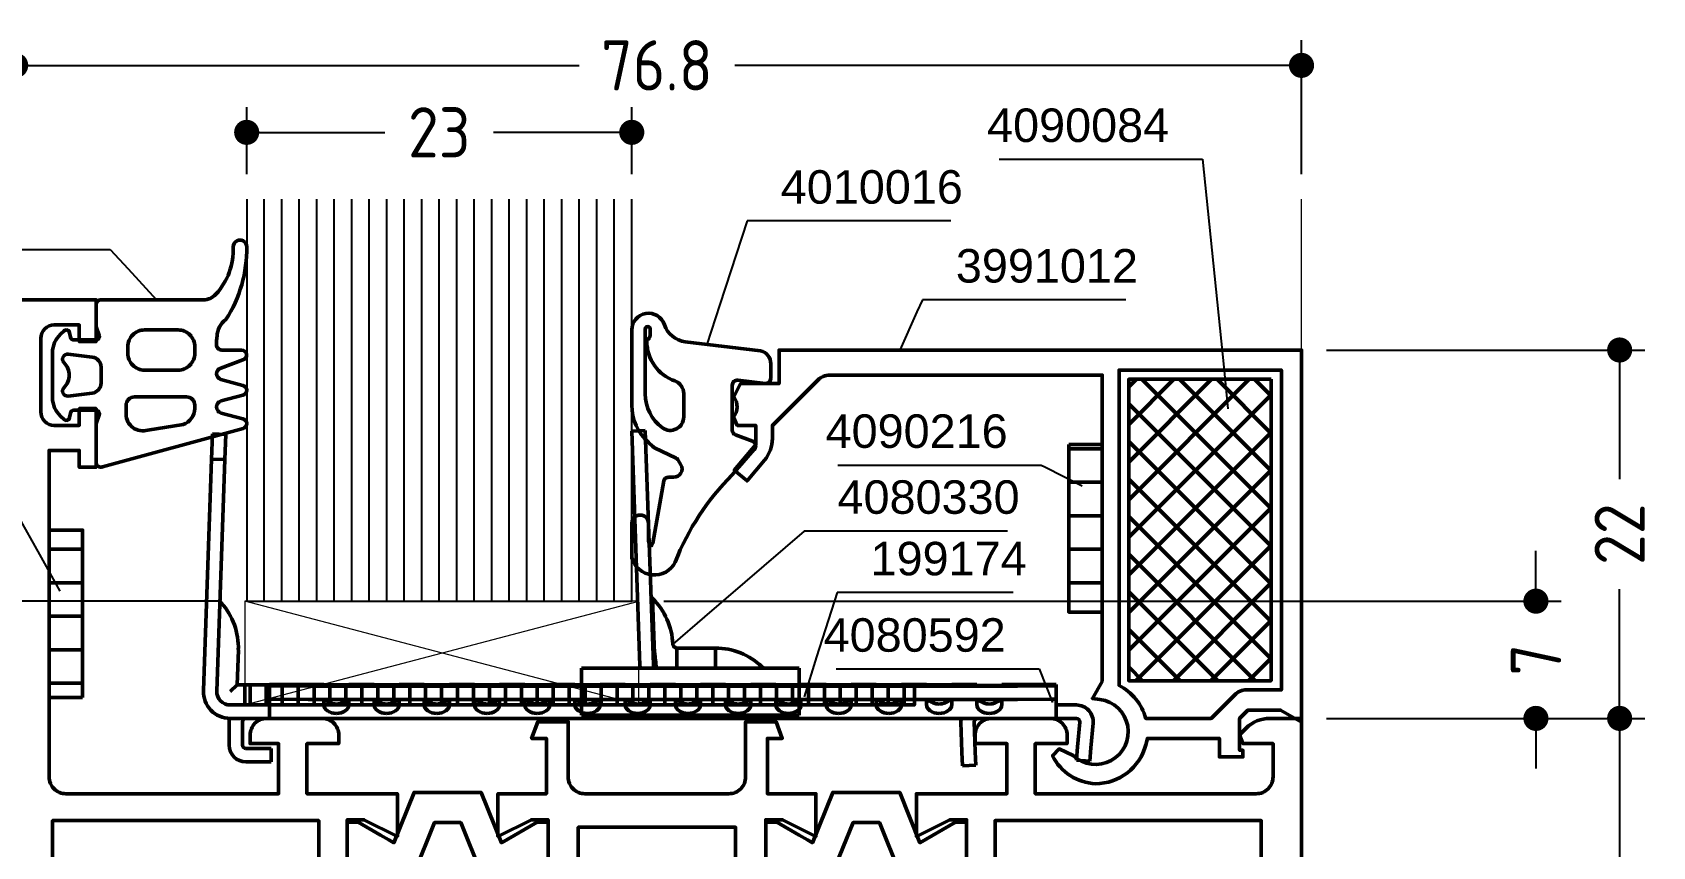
# Model space of a CAD drawing. Header units: millimetres. Extents: x 17 to 180, y 21 to 258.
# Drawn here: x 82.9 to 179.6, y 209.2 to 257.9 of the extents above; entities that cross this region are included whole.
import ezdxf

# ---------------------------------------------------------------- set-up
doc = ezdxf.new("R2010")
doc.units = ezdxf.units.MM
for name, color, linetype, lineweight in [('AM_5', 3, 'Continuous', 25), ('AM_C', 50, 'Continuous', 50), ('AM_S', 80, 'Continuous', 50), ('Cont2', 2, 'Continuous', 25), ('Cont3', 70, 'Continuous', 18), ('Cont4', 10, 'Continuous', 13)]:
    doc.layers.add(name, color=color, linetype=linetype, lineweight=lineweight)
doc.styles.add('HBS_DIMTEXTSTYLE', font='isocp.shx')
doc.styles.add('SWISSL', font='swissl.ttf')
doc.dimstyles.new('Konstruktionsschnitt 1-1$0', dxfattribs={"dimscale": 0, "dimtxt": 3, "dimasz": 1.5, "dimexe": 1.5, "dimexo": 1.5, "dimgap": 1.5, "dimtad": 0, "dimdsep": 46, "dimtxsty": 'HBS_DIMTEXTSTYLE', "dimblk": 'PUNKT', "dimcen": 0, "dimclrd": 3, "dimclre": 3, "dimclrt": 2, "dimadec": 1, "dimazin": 2, "dimtfac": 0.7, "dimtofl": 0, "dimtmove": 0, "dimatfit": 3, "dimfxl": 0, "dimtolj": 1, "dimtzin": 0, "dimarcsym": 0})

# ---------------------------------------------------------------- blocks, each defined once
blk = doc.blocks.new('PUNKT')
at = {"color": 0, "linetype": 'Continuous'}
blk.add_line((-0.5, 0), (-1, 0), dxfattribs=at)
at = {"color": 0, "linetype": 'Continuous', "const_width": 0.5}
blk.add_lwpolyline([(-0.25, 0, 1), (0.25, 0, 1)], format="xyb", close=True, dxfattribs=at)
blk = doc.blocks.new('*D5')
at = {"layer": 'AM_5', "color": 3, "lineweight": -2, "transparency": 16777216}
for p, q in [((95.667, 249.4), (95.667, 253.4)), ((118.667, 249.4), (118.667, 253.4)), ((97.167, 251.9), (103.917, 251.9)), ((117.167, 251.9), (110.417, 251.9))]:
    blk.add_line(p, q, dxfattribs=at)
at = {"layer": 'AM_5', "color": 3, "lineweight": -2, "transparency": 16777216, "xscale": 1.5, "yscale": 1.5, "zscale": 1.5, "rotation": 180}
blk.add_blockref('PUNKT', (95.667, 251.9), dxfattribs=at)
at = {"layer": 'AM_5', "color": 3, "lineweight": -2, "transparency": 16777216, "xscale": 1.5, "yscale": 1.5, "zscale": 1.5}
blk.add_blockref('PUNKT', (118.667, 251.9), dxfattribs=at)
at = {"layer": 'AM_5', "color": 2, "transparency": 16777216, "insert": (107.167, 251.9), "char_height": 3, "attachment_point": 5, "style": 'HBS_DIMTEXTSTYLE'}
blk.add_mtext('\\A1;23', dxfattribs=at)
blk = doc.blocks.new('*D6')
at = {"layer": 'AM_5', "color": 3, "lineweight": -2, "transparency": 16777216}
for p, q in [((81.869, 249.4), (81.869, 257.4)), ((158.67, 249.4), (158.67, 257.4)), ((83.369, 255.9), (115.519, 255.9)), ((157.17, 255.9), (124.819, 255.9))]:
    blk.add_line(p, q, dxfattribs=at)
at = {"layer": 'AM_5', "color": 3, "lineweight": -2, "transparency": 16777216, "xscale": 1.5, "yscale": 1.5, "zscale": 1.5, "rotation": 180}
blk.add_blockref('PUNKT', (81.869, 255.9), dxfattribs=at)
at = {"layer": 'AM_5', "color": 3, "lineweight": -2, "transparency": 16777216, "xscale": 1.5, "yscale": 1.5, "zscale": 1.5}
blk.add_blockref('PUNKT', (158.67, 255.9), dxfattribs=at)
at = {"layer": 'AM_5', "color": 2, "transparency": 16777216, "insert": (120.169, 255.9), "char_height": 3, "attachment_point": 5, "style": 'HBS_DIMTEXTSTYLE'}
blk.add_mtext('\\A1;76.8', dxfattribs=at)
blk = doc.blocks.new('*D7')
at = {"layer": 'AM_5', "color": 3, "lineweight": -2, "transparency": 16777216}
for p, q in [((94.052, 223.9), (70.169, 223.9)), ((71.669, 222.4), (71.669, 222.262)), ((71.669, 213.9), (71.669, 214.038)), ((80.369, 212.4), (70.169, 212.4))]:
    blk.add_line(p, q, dxfattribs=at)
at = {"layer": 'AM_5', "color": 3, "lineweight": -2, "transparency": 16777216, "xscale": 1.5, "yscale": 1.5, "zscale": 1.5}
for p, rotation in [((71.669, 223.9), 90), ((71.669, 212.4), 270)]:
    blk.add_blockref('PUNKT', p, dxfattribs=dict(at, rotation=rotation))
at = {"layer": 'AM_5', "color": 2, "transparency": 16777216, "insert": (71.669, 218.15), "char_height": 3, "attachment_point": 5, "rotation": 90, "style": 'HBS_DIMTEXTSTYLE'}
blk.add_mtext('\\A1;11.5', dxfattribs=at)
blk = doc.blocks.new('*D10')
at = {"layer": 'AM_5', "color": 3, "lineweight": -2, "transparency": 16777216}
for p, q in [((172.67, 225.4), (172.67, 226.9)), ((120.584, 223.9), (174.17, 223.9)), ((160.17, 216.9), (174.17, 216.9)), ((172.67, 215.4), (172.67, 213.9))]:
    blk.add_line(p, q, dxfattribs=at)
at = {"layer": 'AM_5', "color": 3, "lineweight": -2, "transparency": 16777216, "xscale": 1.5, "yscale": 1.5, "zscale": 1.5}
for p, rotation in [((172.67, 223.9), 270), ((172.67, 216.9), 90)]:
    blk.add_blockref('PUNKT', p, dxfattribs=dict(at, rotation=rotation))
at = {"layer": 'AM_5', "color": 2, "transparency": 16777216, "insert": (172.67, 220.4), "char_height": 3, "attachment_point": 5, "rotation": 90, "style": 'HBS_DIMTEXTSTYLE'}
blk.add_mtext('\\A1;7', dxfattribs=at)
blk = doc.blocks.new('*D11')
at = {"layer": 'AM_5', "color": 3, "lineweight": -2, "transparency": 16777216}
for p, q in [((160.17, 238.9), (179.17, 238.9)), ((177.67, 237.4), (177.67, 231.178)), ((177.67, 218.4), (177.67, 224.622)), ((160.17, 216.9), (179.17, 216.9))]:
    blk.add_line(p, q, dxfattribs=at)
at = {"layer": 'AM_5', "color": 3, "lineweight": -2, "transparency": 16777216, "xscale": 1.5, "yscale": 1.5, "zscale": 1.5}
for p, rotation in [((177.67, 238.9), 90), ((177.67, 216.9), 270)]:
    blk.add_blockref('PUNKT', p, dxfattribs=dict(at, rotation=rotation))
at = {"layer": 'AM_5', "color": 2, "transparency": 16777216, "insert": (177.67, 227.9), "char_height": 3, "attachment_point": 5, "rotation": 90, "style": 'HBS_DIMTEXTSTYLE'}
blk.add_mtext('\\A1;22', dxfattribs=at)
blk = doc.blocks.new('*D12')
at = {"layer": 'AM_5', "color": 3, "lineweight": -2, "transparency": 16777216}
for p, q in [((160.17, 216.9), (179.17, 216.9)), ((177.67, 215.4), (177.67, 194.14)), ((177.67, 166.4), (177.67, 187.66)), ((160.169, 164.9), (179.17, 164.9))]:
    blk.add_line(p, q, dxfattribs=at)
at = {"layer": 'AM_5', "color": 3, "lineweight": -2, "transparency": 16777216, "xscale": 1.5, "yscale": 1.5, "zscale": 1.5}
for p, rotation in [((177.67, 216.9), 90), ((177.67, 164.9), 270)]:
    blk.add_blockref('PUNKT', p, dxfattribs=dict(at, rotation=rotation))
at = {"layer": 'AM_5', "color": 2, "transparency": 16777216, "insert": (177.67, 190.9), "char_height": 3, "attachment_point": 5, "rotation": 90, "style": 'HBS_DIMTEXTSTYLE'}
blk.add_mtext('\\A1;52', dxfattribs=at)
blk = doc.blocks.new('*S50')
at = {"layer": 'AM_5', "color": 3}
for p, q in [((125.565, 246.612), (123.921, 241.61)), ((137.721, 246.612), (125.565, 246.612))]:
    blk.add_line(p, q, dxfattribs=at)
at = {"layer": 'AM_5', "color": 3, "linetype": 'Continuous'}
blk.add_line((123.921, 241.61), (123.141, 239.235), dxfattribs=at)
at = {"layer": 'AM_5', "color": 2, "insert": (127.565, 247.612), "char_height": 2, "attachment_point": 7, "style": 'SWISSL'}
blk.add_mtext('4010016', dxfattribs=at)
blk = doc.blocks.new('*S51')
at = {"layer": 'AM_5', "color": 3}
for p, q in [((65.738, 244.9), (87.521, 244.9)), ((87.521, 244.9), (88.592, 243.739))]:
    blk.add_line(p, q, dxfattribs=at)
at = {"layer": 'AM_5', "color": 3, "linetype": 'Continuous'}
blk.add_line((88.592, 243.739), (90.286, 241.9), dxfattribs=at)
at = {"layer": 'AM_5', "color": 2, "insert": (75.869, 246.087), "char_height": 2, "attachment_point": 9, "style": 'SWISSL'}
blk.add_mtext('4010065', dxfattribs=at)
blk = doc.blocks.new('*U13', base_point=(148.23, 123.997))
for p, q in [((148.23, 145.951), (172.23, 145.951)), ((148.23, 144.906), (172.23, 144.906)), ((148.23, 143.86), (172.23, 143.86)), ((148.23, 142.815), (172.23, 142.815)), ((148.23, 141.77), (172.23, 141.77)), ((148.23, 140.724), (172.23, 140.724)), ((148.23, 139.679), (172.23, 139.679)), ((148.23, 138.633), (172.23, 138.633)), ((148.23, 137.588), (172.23, 137.588)), ((148.23, 136.542), (172.23, 136.542)), ((148.23, 135.497), (172.23, 135.497)), ((148.23, 134.451), (172.23, 134.451)), ((148.23, 133.406), (172.23, 133.406)), ((148.23, 132.36), (172.23, 132.36)), ((148.23, 131.315), (172.23, 131.315)), ((148.23, 130.27), (172.23, 130.27)), ((148.23, 129.224), (172.23, 129.224)), ((148.23, 128.179), (172.23, 128.179)), ((148.23, 127.133), (172.23, 127.133)), ((148.23, 126.088), (172.23, 126.088)), ((148.23, 125.042), (172.23, 125.042))]:
    blk.add_line(p, q)
blk.add_lwpolyline([(172.23, 123.997), (148.23, 123.997), (148.23, 146.997), (172.23, 146.997)])
blk = doc.blocks.new('*S52')
at = {"layer": 'AM_5', "color": 3}
for p, q in [((67.718, 234.573), (78.869, 234.573)), ((78.869, 234.573), (83.285, 226.684))]:
    blk.add_line(p, q, dxfattribs=at)
at = {"layer": 'AM_5', "color": 3, "linetype": 'Continuous'}
blk.add_line((83.285, 226.684), (84.506, 224.503), dxfattribs=at)
at = {"layer": 'AM_5', "color": 2, "insert": (77.869, 235.573), "char_height": 2, "attachment_point": 9, "style": 'SWISSL'}
blk.add_mtext('4090216', dxfattribs=at)
blk = doc.blocks.new('*S53')
at = {"layer": 'AM_5', "color": 3, "linetype": 'Continuous'}
blk.add_line((135.699, 241.179), (134.671, 238.9), dxfattribs=at)
at = {"layer": 'AM_5', "color": 3}
for p, q in [((136.024, 241.9), (135.699, 241.179)), ((148.18, 241.9), (136.024, 241.9))]:
    blk.add_line(p, q, dxfattribs=at)
at = {"layer": 'AM_5', "color": 2, "insert": (138.024, 242.9), "char_height": 2, "attachment_point": 7, "style": 'SWISSL'}
blk.add_mtext('3991012', dxfattribs=at)
blk = doc.blocks.new('*S54')
at = {"layer": 'AM_5', "color": 3}
for p, q in [((140.607, 250.297), (152.763, 250.297)), ((152.763, 250.297), (154.021, 237.88))]:
    blk.add_line(p, q, dxfattribs=at)
at = {"layer": 'AM_5', "color": 3, "linetype": 'Continuous'}
blk.add_line((154.021, 237.88), (154.273, 235.393), dxfattribs=at)
at = {"layer": 'AM_5', "color": 2, "insert": (150.763, 251.297), "char_height": 2, "attachment_point": 9, "style": 'SWISSL'}
blk.add_mtext('4090084', dxfattribs=at)
blk = doc.blocks.new('*S83')
at = {"layer": 'AM_5', "color": 3}
for p, q in [((130.466, 219.703), (142.602, 219.703)), ((142.602, 219.703), (143.401, 217.7))]:
    blk.add_line(p, q, dxfattribs=at)
at = {"layer": 'AM_5', "color": 2, "insert": (140.602, 220.703), "char_height": 2, "attachment_point": 9, "style": 'SWISSL'}
blk.add_mtext('4080592', dxfattribs=at)
blk = doc.blocks.new('*S84')
at = {"layer": 'AM_5', "color": 3}
for p, q in [((130.968, 232.026), (143.119, 232.026)), ((143.119, 232.026), (143.34, 231.914))]:
    blk.add_line(p, q, dxfattribs=at)
at = {"layer": 'AM_5', "color": 3, "linetype": 'Continuous'}
blk.add_line((143.34, 231.914), (145.569, 230.781), dxfattribs=at)
at = {"layer": 'AM_5', "color": 2, "insert": (141.119, 233.026), "char_height": 2, "attachment_point": 9, "style": 'SWISSL'}
blk.add_mtext('4090216', dxfattribs=at)
blk = doc.blocks.new('*S91')
at = {"layer": 'AM_5', "color": 3}
for p, q in [((124.681, 225.129), (123.46, 221.285)), ((135.202, 225.129), (124.681, 225.129))]:
    blk.add_line(p, q, dxfattribs=at)
at = {"layer": 'AM_5', "color": 3, "linetype": 'Continuous'}
blk.add_line((123.46, 221.285), (122.712, 218.9), dxfattribs=at)
at = {"layer": 'AM_5', "color": 2, "insert": (126.681, 226.129), "char_height": 2, "attachment_point": 7, "style": 'SWISSL'}
blk.add_mtext('199174', dxfattribs=at)
blk = doc.blocks.new('WI199174')
h = blk.add_hatch()
h.set_pattern_fill('LINE', color=256, scale=0.3, angle=450)
h.set_pattern_definition([(90, (-128.9122, 157.0203), (-0.9525, 1e-15), [])])
h.paths.add_polyline_path([(0, 1.2), (0, 0), (40, 0), (40, 1.2)])
blk.add_lwpolyline([(0, 1.2), (0, 0), (40, 0), (40, 1.2)], close=True)
blk = doc.blocks.new('WI1021365')
for points in [[(23, -15.8), (23, -16.45), (21, -15.45), (20, -15.45), (20, -19.95), (21, -19.95), (23, -18.95), (23, -21.5), (17.6, -21.5), (17.6, -24.5), (19.5, -24.5), (19.5, -25, -0.414214), (18.5, -26), (15.2, -26, -0.414214), (14.2, -25), (14.2, -24.5), (15.9, -24.5), (15.9, -21.5), (3.2, -21.5, 0.414214), (2.2, -22.5), (2.2, -42), (4, -42), (4, -41), (5, -41), (5, -44.5), (4, -44.5), (4, -43.5), (2.5, -43.5, 0.414214), (1.7, -44.3), (1.7, -48.7, 0.414214), (2.5, -49.5), (4, -49.5), (4, -48.5), (5, -48.5), (5, -51), (0.2, -51), (0.2, 51), (5, 51), (5, 48.5), (4, 48.5), (4, 49.5), (2.5, 49.5, 0.414214), (1.7, 48.7), (1.7, 44.3, 0.414214), (2.5, 43.5), (4, 43.5), (4, 44.5), (5, 44.5), (5, 41), (4, 41), (4, 42), (2.2, 42), (2.2, 22.5, 0.414214), (3.2, 21.5), (15.9, 21.5), (15.9, 24.5), (14.2, 24.5), (14.2, 25, -0.414214), (15.2, 26), (18.5, 26, -0.414214), (19.5, 25), (19.5, 24.5), (17.6, 24.5), (17.6, 21.5), (23, 21.5), (23, 18.95), (21, 19.95), (20, 19.95), (20, 15.45), (21, 15.45), (23, 16.45), (23, 15.8), (22.266, 14.187, -0.294108), (21.356, 13.6), (21.2, 13.6, 0.414214), (20.2, 12.6), (20.2, -12.6, 0.414214), (21.2, -13.6), (21.356, -13.6, -0.294108), (22.266, -14.186), (23, -15.8)], [(54, -15.8), (54.734, -14.186, -0.294108), (55.644, -13.6), (55.8, -13.6, 0.414214), (56.8, -12.6), (56.8, 12.6, 0.414214), (55.8, 13.6), (55.644, 13.6, -0.294108), (54.734, 14.187), (54, 15.8), (54, 16.45), (56, 15.45), (57, 15.45), (57, 19.95), (56, 19.95), (54, 18.95), (54, 21.5), (59.4, 21.5), (59.4, 24.5), (57.5, 24.5), (57.5, 25, -0.414214), (58.5, 26), (62, 26, -0.414214), (63, 25), (63, 24.5), (61.1, 24.5), (61.1, 21.5), (74.3, 21.5, 0.414214), (75.3, 22.5), (75.3, 24.5), (73.5, 24.5), (73.288, 25.013), (73.69, 25.415, -0.198912), (75.104, 26), (77, 26), (77, -26), (75.104, -26, -0.198912), (73.69, -25.414), (73.288, -25.012), (73.5, -24.5), (75.3, -24.5), (75.3, -22.5, 0.414214), (74.3, -21.5), (61.1, -21.5), (61.1, -24.5), (63, -24.5), (63, -25, -0.414214), (62, -26), (58.5, -26, -0.414214), (57.5, -25), (57.5, -24.5), (59.4, -24.5), (59.4, -21.5), (54, -21.5), (54, -18.95), (56, -19.95), (57, -19.95), (57, -15.45), (56, -15.45), (54, -16.45), (54, -15.8)], [(23.992, 16.75), (22.866, 16.75, 0.131652), (22.466, 16.643), (20.661, 15.6), (20, 15.6), (20, 19.8), (20.661, 19.8), (22, 19.027), (22.488, 18.745), (22.787, 18.572), (24, 21.575), (28, 21.575), (29.213, 18.572), (31.339, 19.8), (32, 19.8), (32, 15.6), (31.339, 15.6), (29.534, 16.643, 0.131652), (29.134, 16.75), (28.008, 16.75), (26.786, 19.775), (25.214, 19.775)], [(48.992, 16.75), (47.866, 16.75, 0.131652), (47.466, 16.643), (45.661, 15.6), (45, 15.6), (45, 19.8), (45.661, 19.8), (47, 19.027), (47.488, 18.745), (47.787, 18.572), (49, 21.575), (53, 21.575), (54.213, 18.572), (56.339, 19.8), (57, 19.8), (57, 15.6), (56.339, 15.6), (54.534, 16.643, 0.131652), (54.134, 16.75), (53.008, 16.75), (51.786, 19.775), (50.214, 19.775)], [(48, 8.757, 0.198912), (47.121, 10.879), (43.786, 14.214, -0.198912), (43.2, 15.628), (43.2, 19.5), (33.8, 19.5), (33.8, 15.628, -0.198912), (33.214, 14.214), (29.879, 10.879, 0.198912), (29, 8.757), (29, -8.757, 0.198912), (29.879, -10.879), (33.214, -14.214, -0.198912), (33.8, -15.628), (33.8, -19.5), (43.2, -19.5), (43.2, -15.628, -0.198912), (43.786, -14.214), (47.121, -10.879, 0.198912), (48, -8.757)], [(23.992, -16.749), (22.866, -16.749, -0.131652), (22.466, -16.642), (20.661, -15.6), (20, -15.6), (20, -19.8), (20.661, -19.8), (22, -19.026), (22.488, -18.744), (22.787, -18.571), (24, -21.574), (28, -21.574), (29.213, -18.571), (31.339, -19.8), (32, -19.8), (32, -15.6), (31.339, -15.6), (29.534, -16.642, -0.131652), (29.134, -16.749), (28.008, -16.749), (26.786, -19.774), (25.214, -19.774)], [(48.992, -16.749), (47.866, -16.749, -0.131652), (47.466, -16.642), (45.661, -15.6), (45, -15.6), (45, -19.8), (45.661, -19.8), (47, -19.026), (47.488, -18.744), (47.787, -18.571), (49, -21.574), (53, -21.574), (54.213, -18.571), (56.339, -19.8), (57, -19.8), (57, -15.6), (56.339, -15.6), (54.534, -16.642, -0.131652), (54.134, -16.749), (53.008, -16.749), (51.786, -19.774), (50.214, -19.774)]]:
    blk.add_lwpolyline(points, format="xyb", close=True)
blk.add_lwpolyline([(29, -15.8), (29.32, -15.245, 0.339454), (29.003, -12.831), (28.464, -12.293, -0.198912), (27, -8.757), (27, 8.757, -0.198912), (28.464, 12.293), (29.003, 12.831, 0.339454), (29.32, 15.245), (29, 15.8), (29, 16.45), (31, 15.45), (32, 15.45), (32, 19.95), (31, 19.95), (29, 18.95), (29, 21.5), (31.9, 21.5), (31.9, 24.8), (31.014, 24.8), (31.378, 25.8), (33.2, 25.8), (33.2, 22.5, 0.414214), (34.2, 21.5), (42.8, 21.5, 0.414214), (43.8, 22.5), (43.8, 25.8), (45.622, 25.8), (45.986, 24.8), (45.1, 24.8), (45.1, 21.5), (48, 21.5), (48, 18.95), (46, 19.95), (45, 19.95), (45, 15.45), (46, 15.45), (48, 16.45), (48, 15.8), (47.68, 15.245, 0.339454), (47.997, 12.831), (48.536, 12.293, -0.198912), (50, 8.757), (50, -8.757, -0.198912), (48.536, -12.293), (47.997, -12.831, 0.339454), (47.68, -15.245), (48, -15.8), (48, -16.45), (46, -15.45), (45, -15.45), (45, -19.95), (46, -19.95), (48, -18.95), (48, -21.5), (45.1, -21.5), (45.1, -24.8), (45.986, -24.8), (45.622, -25.8), (43.8, -25.8), (43.8, -22.5, 0.414214), (42.8, -21.5), (34.2, -21.5, 0.414214), (33.2, -22.5), (33.2, -25.8), (31.378, -25.8), (31.014, -24.8), (31.9, -24.8), (31.9, -21.5), (29, -21.5), (29, -18.95), (31, -19.95), (32, -19.95), (32, -15.45), (31, -15.45), (29, -16.45), (29, -15.8), (29.32, -15.245)], format="xyb")
for points in [[(1.9, 17.4), (2.4, 17.4), (2.4, 19.9), (18.3, 19.9), (18.3, 13.6), (18.6, 13.6), (18.6, -13.6), (18.3, -13.6), (18.3, -19.9), (2.4, -19.9), (2.4, -17.4), (1.9, -17.4), (1.9, 17.4)], [(58.4, 13.6), (58.7, 13.6), (58.7, 19.9), (74.6, 19.9), (74.6, 17.4), (75.2, 17.4), (75.2, -17.4), (74.6, -17.4), (74.6, -19.9), (58.7, -19.9), (58.7, -13.6), (58.4, -13.6), (58.4, 13.6)]]:
    blk.add_lwpolyline(points, close=True)
blk = doc.blocks.new('WI4010016')
for points in [[(1.189, 1.955, -0.346133), (1.8, 1.178), (1.8, 0.3, -0.449698), (1.464, 0.002), (-0.164, 0.198, 0.449698), (-0.5, -0.1), (-0.5, -2.79, 0.315299), (-0.303, -3.072), (0.703, -3.438, -0.548619), (0.812, -3.932), (-0.5, -5.463, 0.104737), (-3.906, -10.662, -0.684728), (-6.499, -10.418), (-6.5, -8.356, -1), (-5.5, -8.355), (-5.499, -9.417, 0.287601), (-5.34, -9.693, 0.156883), (-5.254, -9.531), (-4.593, -5.82, -0.041381), (-4.572, -5.74), (-4.522, -5.689, -0.200274), (-4.309, -5.6), (-4, -5.6, 0.57735), (-3.567, -4.85), (-3.723, -4.579, 0.149451), (-3.851, -4.46), (-5.137, -3.833, -0.069927), (-5.252, -3.755), (-5.507, -3.525, -0.212557), (-6.5, -1.296), (-6.5, 3.2, -0.852431), (-4.55, 3.512, 0.291336), (-3.303, 2.492), (1.189, 1.955)], [(1.189, 1.955, -0.346133), (1.8, 1.178), (1.8, 0.3, -0.449698), (1.464, 0.002), (-0.164, 0.198, 0.449698), (-0.5, -0.1), (-0.5, -2.79, 0.315299), (-0.303, -3.072), (0.703, -3.438, -0.548619), (0.812, -3.932), (-0.5, -5.463, 0.104737), (-3.906, -10.662, -0.684728), (-6.499, -10.418), (-6.5, -8.356, -1), (-5.5, -8.355), (-5.499, -9.417, 0.287601), (-5.34, -9.693, 0.156883), (-5.254, -9.531), (-4.593, -5.82, -0.041381), (-4.572, -5.74), (-4.522, -5.689, -0.200274), (-4.309, -5.6), (-4, -5.6, 0.57735), (-3.567, -4.85), (-3.723, -4.579, 0.149451), (-3.851, -4.46), (-5.137, -3.833, -0.069927), (-5.252, -3.755), (-5.507, -3.525, -0.212557), (-6.5, -1.296), (-6.5, 3.2, -0.852431), (-4.55, 3.512, 0.291336), (-3.303, 2.492), (1.189, 1.955)], [(-3.4, -2, -0.612992), (-4.671, -2.647, -0.239931), (-5.7, -0.625), (-5.7, 3.25, -1), (-5.4, 3.25), (-5.4, 2.883, -0.317837), (-5.6, 2.6), (-5.602, 2.512, 0.317975), (-3.934, 0.154, -0.317975), (-3.4, -0.6), (-3.4, -2)], [(-3.4, -2, -0.612992), (-4.671, -2.647, -0.239931), (-5.7, -0.625), (-5.7, 3.25, -1), (-5.4, 3.25), (-5.4, 2.883, -0.317837), (-5.6, 2.6), (-5.602, 2.512, 0.317975), (-3.934, 0.154, -0.317975), (-3.4, -0.6), (-3.4, -2)]]:
    blk.add_lwpolyline(points, format="xyb", close=True)
blk = doc.blocks.new('WI4010065')
for points in [[(0.3, 0, 0.414214), (0, -0.3), (0, -1.615), (0.188, -2.132, -0.520567), (0, -2.4), (-1.332, -2.4, -0.36397), (-1.529, -2.235), (-1.577, -1.965, 0.594937), (-1.91, -1.854), (-2.123, -2.052, 0.208), (-2.6, -3.149), (-2.6, -5.851, 0.208), (-2.123, -6.948), (-1.91, -7.146, 0.594937), (-1.577, -7.035), (-1.529, -6.765, -0.36397), (-1.332, -6.6), (0, -6.6, -0.520567), (0.188, -6.868), (0, -7.385), (0, -9.7, 0.505497), (0.389, -9.986), (8.789, -7.686, 0.751737), (8.776, -7.11), (7.475, -6.762, -0.767327), (7.475, -6.038), (8.776, -5.69, 0.767327), (8.776, -5.11), (7.459, -4.757, -0.767327), (7.459, -4.076), (8.776, -3.59, 0.876976), (8.698, -3), (7.498, -3, -0.414214), (7.198, -2.7), (7.198, -2.48, -0.051818), (7.23, -2.172, -0.225446), (7.753, -1.181, 0.150709), (8.998, 3.166, 1.016945), (8.198, 3.153, -0.195341), (7.16, 0.327, -0.211259), (6.42, 0)], [(4.9, -1.8, -0.414214), (5.9, -2.8), (5.9, -3.2, -0.414214), (4.9, -4.2), (2.9, -4.2, -0.414214), (1.9, -3.2), (1.9, -2.8, -0.414214), (2.9, -1.8)], [(0.3, -4.976), (0.3, -4.024, 0.378866), (-0.227, -3.429), (-1.663, -3.252, 0.717695), (-1.91, -3.765, -0.421053), (-1.91, -5.235, 0.717695), (-1.663, -5.748), (-0.227, -5.571, 0.378866)], [(5.4, -5.8, -0.414214), (5.9, -6.3), (5.9, -6.487, -0.328465), (5.197, -7.442), (3.097, -7.784, -0.505497), (1.8, -6.829), (1.8, -6.3, -0.414214), (2.3, -5.8)]]:
    blk.add_lwpolyline(points, format="xyb", close=True)
blk = doc.blocks.new('WI4090084')
h = blk.add_hatch()
h.set_pattern_fill('ANSI37', color=256, scale=0.5, angle=90)
h.set_pattern_definition([(135, (278.8448, -56.4523), (-1.122532, -1.122532), []), (225, (278.8448, -56.4523), (1.122532, -1.122532), [])])
h.paths.add_polyline_path([(-0.55, -0.85), (-18.55, -0.85), (-18.55, -9.35), (-0.55, -9.35)])
blk.add_lwpolyline([(-0.55, -0.85), (-0.55, -9.35), (-18.55, -9.35), (-18.55, -0.85), (-0.55, -0.85)], close=True)
blk = doc.blocks.new('WI4090216')
h = blk.add_hatch()
h.set_pattern_fill('_U', color=256, scale=2, angle=90, style=0, pattern_type=0)
h.set_pattern_definition([(90, (-5, 0.5), (-2, 1e-16), [])])
h.paths.add_polyline_path([(-5, 0), (5, 0), (5, 2), (-5, 2)])
blk.add_lwpolyline([(5, 2), (5, 0), (-5, 0), (-5, 2), (5, 2)], close=True)
blk = doc.blocks.new('WI3991012')
for points in [[(-11.9, 2.204), (-12.484, 1.193), (-12.04, 1.133, -1.373176), (-13.64, -2.216), (-14.473, -1.828), (-14.869, -2.233, 0.274409), (-12.3, -3.9, 0.341999), (-9.298, -1.575), (-9.202, -1.2), (-4.9, -1.2), (-4.9, -2.3), (-3.5, -2.3), (-3.5, -1.9), (-3.7, -1.9), (-3.7, 0), (-3.2, 0.5), (-1.246, 0.5), (0, -0.219), (0, 22), (-31.2, 22), (-31.2, 20), (-33.5, 20), (-33.904, 19.206, -0.339409), (-33.934, 17.989), (-33.7, 17.5), (-32.6, 17.5), (-32.6, 16.351), (-33.883, 14.822), (-33.117, 14.179), (-32.068, 15.429, 0.176327), (-31.6, 16.715), (-31.6, 17.5), (-28.893, 20.208, -0.201449), (-28.176, 20.5), (-11.9, 20.5), (-11.9, 2.204)], [(-3.99, 1.408, -0.198912), (-3.283, 1.7), (-1.2, 1.7), (-1.2, 20.8), (-10.4, 20.8), (-10.9, 20.8), (-10.9, 20.3), (-10.9, 1.966, -0.213458), (-9.305, 0), (-5.397, 0), (-3.99, 1.408)]]:
    blk.add_lwpolyline(points, format="xyb", close=True)
blk = doc.blocks.new('WI4080592')
for p, q in [((-51.052, 18.49), (-51.104, 16.991)), ((-50.252, 18.462), (-51.052, 18.49)), ((-50.305, 16.963), (-50.252, 18.462)), ((-51.104, 16.991), (-51.587, 3.156)), ((-51.104, 16.991), (-50.305, 16.963)), ((-50.788, 3.128), (-50.305, 16.963)), ((-49.574, 3.5), (-49.501, 5.585)), ((-49.988, 3.1), (-49.574, 3.5)), ((-47.645, 3.5), (-49.574, 3.5)), ((-47.645, 3.458), (-47.645, 3.525)), ((-47.645, 3.525), (-47.645, 3.525)), ((-47.645, 3.525), (-44.395, 3.525)), ((-47.645, 3.458), (-47.645, 2.659)), ((-45.335, 3.426), (-47.257, 3.446)), ((-3.367, 3.424), (-44.924, 3.424)), ((-44.395, 3.478), (-44.395, 3.525)), ((-44.395, 3.525), (-44.395, 3.525)), ((-42.895, 3.5), (-44.395, 3.5)), ((-42.895, 3.525), (-42.895, 3.525)), ((-42.895, 3.525), (-42.895, 3.478)), ((-42.895, 3.525), (-41.395, 3.525)), ((-41.395, 3.478), (-41.395, 3.525)), ((-41.395, 3.525), (-41.395, 3.525)), ((-39.895, 3.5), (-41.395, 3.5)), ((-39.895, 3.525), (-39.895, 3.525)), ((-39.895, 3.525), (-39.895, 3.478)), ((-39.895, 3.525), (-38.395, 3.525)), ((-38.395, 3.478), (-38.395, 3.525)), ((-38.395, 3.525), (-38.395, 3.525)), ((-36.895, 3.5), (-38.395, 3.5)), ((-36.895, 3.525), (-36.895, 3.525)), ((-36.895, 3.525), (-36.895, 3.478)), ((-36.895, 3.525), (-35.395, 3.525)), ((-35.395, 3.478), (-35.395, 3.525)), ((-35.395, 3.525), (-35.395, 3.525)), ((-33.895, 3.5), (-35.395, 3.5)), ((-33.895, 3.525), (-33.895, 3.525)), ((-33.895, 3.525), (-33.895, 3.478)), ((-33.895, 3.525), (-32.395, 3.525)), ((-32.395, 3.478), (-32.395, 3.525)), ((-32.395, 3.525), (-32.395, 3.525)), ((-30.895, 3.5), (-32.395, 3.5)), ((-30.895, 3.525), (-30.895, 3.525)), ((-30.895, 3.525), (-30.895, 3.478)), ((-30.895, 3.525), (-29.395, 3.525)), ((-29.395, 3.478), (-29.395, 3.525)), ((-29.395, 3.525), (-29.395, 3.525)), ((-27.895, 3.5), (-29.395, 3.5)), ((-27.895, 3.525), (-27.895, 3.525)), ((-27.895, 3.525), (-27.895, 3.478)), ((-27.895, 3.525), (-26.395, 3.525)), ((-26.395, 3.478), (-26.395, 3.525)), ((-26.395, 3.525), (-26.395, 3.525)), ((-24.895, 3.5), (-26.395, 3.5)), ((-24.895, 3.525), (-24.895, 3.525)), ((-24.895, 3.525), (-24.895, 3.478)), ((-24.895, 3.525), (-23.395, 3.525)), ((-23.395, 3.478), (-23.395, 3.525)), ((-23.395, 3.525), (-23.395, 3.525)), ((-21.895, 3.5), (-23.395, 3.5)), ((-21.895, 3.525), (-21.895, 3.525)), ((-21.895, 3.525), (-21.895, 3.478)), ((-21.895, 3.525), (-20.395, 3.525)), ((-20.395, 3.478), (-20.395, 3.525)), ((-20.395, 3.525), (-20.395, 3.525)), ((-18.895, 3.5), (-20.395, 3.5)), ((-18.895, 3.525), (-18.895, 3.525)), ((-18.895, 3.525), (-18.895, 3.478)), ((-18.895, 3.525), (-17.395, 3.525)), ((-17.395, 3.478), (-17.395, 3.525)), ((-17.395, 3.525), (-17.395, 3.525)), ((-15.895, 3.5), (-17.395, 3.5)), ((-15.895, 3.525), (-15.895, 3.525)), ((-15.895, 3.525), (-15.895, 3.478)), ((-15.895, 3.525), (-14.395, 3.525)), ((-14.395, 3.478), (-14.395, 3.525)), ((-14.395, 3.525), (-14.395, 3.525)), ((-12.895, 3.5), (-14.395, 3.5)), ((-12.895, 3.525), (-12.895, 3.525)), ((-12.895, 3.525), (-12.895, 3.478)), ((-12.895, 3.525), (-11.395, 3.525)), ((-11.395, 3.478), (-11.395, 3.525)), ((-11.395, 3.525), (-11.395, 3.525)), ((-9.895, 3.5), (-11.395, 3.5)), ((-9.895, 3.525), (-9.895, 3.525)), ((-9.895, 3.525), (-9.895, 3.478)), ((-9.895, 3.525), (-8.395, 3.525)), ((-8.395, 3.478), (-8.395, 3.525)), ((-8.395, 3.525), (-8.395, 3.525)), ((-6.895, 3.5), (-8.395, 3.5)), ((-6.895, 3.525), (-6.895, 3.525)), ((-6.895, 3.525), (-6.895, 3.478)), ((-6.895, 3.525), (-5.395, 3.525)), ((-5.395, 3.478), (-5.395, 3.525)), ((-5.395, 3.525), (-5.395, 3.525)), ((-3.895, 3.525), (-3.895, 3.478)), ((-3.895, 3.525), (-3.895, 3.525)), ((-3.895, 3.525), (-0.645, 3.525)), ((-1.034, 3.446), (-2.955, 3.426)), ((-0.645, 3.525), (-0.645, 3.458)), ((-0.645, 3.525), (-0.645, 3.525)), ((-0.645, 2.659), (-0.645, 3.458)), ((-48.445, 2.3), (-49.988, 2.3)), ((-47.645, 2.3), (-48.445, 2.3)), ((-47.645, 1.793), (-47.645, 2.659)), ((-47.257, 2.647), (-45.335, 2.626)), ((-3.367, 2.624), (-44.924, 2.624)), ((-44.395, 2.323), (-44.395, 2.624)), ((-42.895, 2.624), (-42.895, 2.323)), ((-41.395, 2.323), (-41.395, 2.624)), ((-39.895, 2.624), (-39.895, 2.323)), ((-38.395, 2.323), (-38.395, 2.624)), ((-36.895, 2.624), (-36.895, 2.323)), ((-35.395, 2.323), (-35.395, 2.624)), ((-33.895, 2.624), (-33.895, 2.323)), ((-32.395, 2.323), (-32.395, 2.624)), ((-30.895, 2.624), (-30.895, 2.323)), ((-29.395, 2.323), (-29.395, 2.624)), ((-27.895, 2.624), (-27.895, 2.323)), ((-26.395, 2.323), (-26.395, 2.624)), ((-24.895, 2.624), (-24.895, 2.323)), ((-23.395, 2.323), (-23.395, 2.624)), ((-21.895, 2.624), (-21.895, 2.323)), ((-20.395, 2.323), (-20.395, 2.624)), ((-18.895, 2.624), (-18.895, 2.323)), ((-17.395, 2.323), (-17.395, 2.624)), ((-15.895, 2.624), (-15.895, 2.323)), ((-14.395, 2.323), (-14.395, 2.624)), ((-12.895, 2.624), (-12.895, 2.323)), ((-11.395, 2.323), (-11.395, 2.624)), ((-9.895, 2.624), (-9.895, 2.323)), ((-8.395, 2.323), (-8.395, 2.624)), ((-6.895, 2.624), (-6.895, 2.323)), ((-5.395, 2.323), (-5.395, 2.624)), ((-3.895, 2.624), (-3.895, 2.323)), ((-2.955, 2.626), (-1.034, 2.647)), ((-0.645, 2.659), (-0.645, 1.793)), ((0.555, 2.3), (-0.645, 2.3)), ((-50.045, 1.3), (-50.045, -0.1)), ((-48.445, 1.5), (-49.988, 1.5)), ((-49.245, -0.1), (-49.245, 1.3)), ((-48.445, 1.5), (-47.645, 1.5)), ((-47.645, 1.793), (-47.645, 1.5)), ((-0.645, 1.5), (-47.645, 1.5)), ((-6.345, 1.265), (-6.282, -0.527)), ((-5.483, -0.499), (-5.545, 1.293)), ((-0.645, 1.5), (-0.645, 1.793)), ((0.555, 1.5), (-0.645, 1.5)), ((0.754, 1.283), (0.625, -0.194)), ((1.551, 1.213), (1.422, -0.263)), ((-48.345, -0.3), (-49.045, -0.3)), ((-48.345, -0.3), (-47.545, -0.3)), ((-47.545, -1.1), (-47.545, -0.3)), ((-6.254, -1.326), (-6.282, -0.527)), ((-5.483, -0.499), (-5.455, -1.298)), ((0.555, -0.99), (0.625, -0.194)), ((1.422, -0.263), (1.352, -1.06)), ((-49.045, -1.1), (-48.345, -1.1)), ((-47.545, -1.1), (-48.345, -1.1)), ((-6.254, -1.326), (-5.455, -1.298)), ((0.555, -0.99), (1.352, -1.06))]:
    blk.add_line(p, q)
for centre, radius, start, end in [((-50.297, 8.594), 0.3, 178, 221.86866), ((-53.499, 5.724), 4, 358, 41.86866), ((-49.988, 3.1), 1.6, 178, 270), ((-49.988, 3.1), 0.8, 178, 270), ((-6.645, -0.5), 4, 49.78995, 51.36318), ((0.555, 1.3), 1, 355, 90), ((-49.045, 1.3), 1, 168.43861, 180), ((-49.045, 1.3), 0.2, 90, 180), ((-5.345, 1.3), 1, 168.46304, 182), ((-5.345, 1.3), 0.2, 90, 182), ((0.555, 1.3), 0.2, 355, 90), ((-49.045, -0.1), 1, 180, 270), ((-49.045, -0.1), 0.2, 180, 270)]:
    blk.add_arc(centre, radius, start, end)
for centre, major_axis, ratio, start_param, end_param in [((-46.845, 3.458), (-0.8, 0), 0.017452, 0, 1.030377), ((-44.924, 3.438), (-0.8, 0), 0.017452, 1.030377, 1.570796), ((-43.645, 3.478), (0.75, 0), 0.017452, 3.141593, 6.283185), ((-40.645, 3.478), (0.75, 0), 0.017452, 3.141593, 6.283185), ((-37.645, 3.478), (0.75, 0), 0.017452, 3.141593, 6.283185), ((-34.645, 3.478), (0.75, 0), 0.017452, 3.141593, 6.283185), ((-31.645, 3.478), (0.75, 0), 0.017452, 3.141593, 6.283185), ((-28.645, 3.478), (0.75, 0), 0.017452, 3.141593, 6.283185), ((-25.645, 3.478), (0.75, 0), 0.017452, 3.141593, 6.283185), ((-22.645, 3.478), (0.75, 0), 0.017452, 3.141593, 6.283185), ((-19.645, 3.478), (0.75, 0), 0.017452, 3.141593, 6.283185), ((-16.645, 3.478), (0.75, 0), 0.017452, 3.141593, 6.283185), ((-13.645, 3.478), (0.75, 0), 0.017452, 3.141593, 6.283185), ((-10.645, 3.478), (0.75, 0), 0.017452, 3.141593, 6.283185), ((-7.645, 3.478), (0.75, 0), 0.017452, 3.141593, 6.283185), ((-4.645, 3.478), (0.75, 0), 0.017452, 3.141593, 6.283185), ((-3.367, 3.438), (-0.8, 0), 0.017452, 1.570796, 2.111216), ((-1.445, 3.458), (0.8, 0), 0.017452, 5.252808, 6.283185), ((-46.845, 2.659), (-0.8, 0), 0.017452, 0, 1.030377), ((-44.924, 2.638), (0.8, 0), 0.017452, 4.171969, 4.712389), ((-43.645, 2.323), (-0.75, 0), 0.707107, 0, 1.570796), ((-43.645, 2.889), (0.75, 0), 0.707107, 3.663594, 4.712389), ((-43.645, 2.889), (0.75, 0), 0.707107, 4.712389, 5.761184), ((-43.645, 2.323), (0.75, 0), 0.707107, 4.712389, 6.283185), ((-40.645, 2.323), (-0.75, 0), 0.707107, 0, 1.570796), ((-40.645, 2.889), (0.75, 0), 0.707107, 3.663594, 4.712389), ((-40.645, 2.889), (0.75, 0), 0.707107, 4.712389, 5.761184), ((-40.645, 2.323), (0.75, 0), 0.707107, 4.712389, 6.283185), ((-37.645, 2.323), (-0.75, 0), 0.707107, 0, 1.570796), ((-37.645, 2.889), (0.75, 0), 0.707107, 3.663594, 4.712389), ((-37.645, 2.889), (0.75, 0), 0.707107, 4.712389, 5.761184), ((-37.645, 2.323), (0.75, 0), 0.707107, 4.712389, 6.283185), ((-34.645, 2.323), (-0.75, 0), 0.707107, 0, 1.570796), ((-34.645, 2.889), (0.75, 0), 0.707107, 3.663594, 4.712389), ((-34.645, 2.889), (0.75, 0), 0.707107, 4.712389, 5.761184), ((-34.645, 2.323), (0.75, 0), 0.707107, 4.712389, 6.283185), ((-31.645, 2.323), (-0.75, 0), 0.707107, 0, 1.570796), ((-31.645, 2.889), (0.75, 0), 0.707107, 3.663594, 4.712389), ((-31.645, 2.889), (0.75, 0), 0.707107, 4.712389, 5.761184), ((-31.645, 2.323), (0.75, 0), 0.707107, 4.712389, 6.283185), ((-28.645, 2.323), (-0.75, 0), 0.707107, 0, 1.570796), ((-28.645, 2.889), (0.75, 0), 0.707107, 3.663594, 4.712389), ((-28.645, 2.889), (0.75, 0), 0.707107, 4.712389, 5.761184), ((-28.645, 2.323), (0.75, 0), 0.707107, 4.712389, 6.283185), ((-25.645, 2.323), (-0.75, 0), 0.707107, 0, 1.570796), ((-25.645, 2.889), (0.75, 0), 0.707107, 3.663594, 4.712389), ((-25.645, 2.889), (0.75, 0), 0.707107, 4.712389, 5.761184), ((-25.645, 2.323), (0.75, 0), 0.707107, 4.712389, 6.283185), ((-22.645, 2.323), (-0.75, 0), 0.707107, 0, 1.570796), ((-22.645, 2.889), (0.75, 0), 0.707107, 3.663594, 4.712389), ((-22.645, 2.889), (0.75, 0), 0.707107, 4.712389, 5.761184), ((-22.645, 2.323), (0.75, 0), 0.707107, 4.712389, 6.283185), ((-19.645, 2.323), (-0.75, 0), 0.707107, 0, 1.570796), ((-19.645, 2.889), (0.75, 0), 0.707107, 3.663594, 4.712389), ((-19.645, 2.889), (0.75, 0), 0.707107, 4.712389, 5.761184), ((-19.645, 2.323), (0.75, 0), 0.707107, 4.712389, 6.283185), ((-16.645, 2.323), (-0.75, 0), 0.707107, 0, 1.570796), ((-16.645, 2.889), (0.75, 0), 0.707107, 3.663594, 4.712389), ((-16.645, 2.889), (0.75, 0), 0.707107, 4.712389, 5.761184), ((-16.645, 2.323), (0.75, 0), 0.707107, 4.712389, 6.283185), ((-13.645, 2.323), (-0.75, 0), 0.707107, 0, 1.570796), ((-13.645, 2.889), (0.75, 0), 0.707107, 3.663594, 4.712389), ((-13.645, 2.889), (0.75, 0), 0.707107, 4.712389, 5.761184), ((-13.645, 2.323), (0.75, 0), 0.707107, 4.712389, 6.283185), ((-10.645, 2.323), (-0.75, 0), 0.707107, 0, 1.570796), ((-10.645, 2.889), (0.75, 0), 0.707107, 3.663594, 4.712389), ((-10.645, 2.889), (0.75, 0), 0.707107, 4.712389, 5.761184), ((-10.645, 2.323), (0.75, 0), 0.707107, 4.712389, 6.283185), ((-7.645, 2.323), (-0.75, 0), 0.707107, 0, 1.570796), ((-7.645, 2.889), (0.75, 0), 0.707107, 3.663594, 4.712389), ((-7.645, 2.889), (0.75, 0), 0.707107, 4.712389, 5.761184), ((-7.645, 2.323), (0.75, 0), 0.707107, 4.712389, 6.283185), ((-4.645, 2.323), (-0.75, 0), 0.707107, 0, 1.570796), ((-4.645, 2.889), (0.75, 0), 0.707107, 3.663594, 4.712389), ((-4.645, 2.889), (0.75, 0), 0.707107, 4.712389, 5.761184), ((-4.645, 2.323), (0.75, 0), 0.707107, 4.712389, 6.283185), ((-3.367, 2.638), (0.8, 0), 0.017452, 4.712389, 5.252808), ((-1.445, 2.659), (0.8, 0), 0.017452, 5.252808, 6.283185)]:
    blk.add_ellipse(centre, major_axis=major_axis, ratio=ratio, start_param=start_param, end_param=end_param)
blk = doc.blocks.new('WI4080330')
for p, q in [((3.005, 17.163), (3.804, 17.191)), ((3.494, 3.165), (3.005, 17.163)), ((3.804, 17.191), (4.293, 3.193)), ((4.335, 4.395), (4.238, 7.166)), ((5.693, 3.085), (5.693, 4.2)), ((5.693, 4.2), (8, 4.2)), ((8, 4.2), (8, 3)), ((13, 3), (0, 3)), ((0, 3), (0, 0.2)), ((13, 3), (13, 0.2)), ((13, 0.2), (0, 0.2))]:
    blk.add_line(p, q)
for centre, radius, start, end in [((4.447, 7.381), 0.3, 182, 225.86866), ((1.453, 4.295), 4, 2, 45.86866), ((8, 0.2), 4, 46.13134, 90), ((4.493, 3.2), 1, 182, 191.53696), ((4.493, 3.2), 0.2, 182, 270), ((10.98, 3.3), 0.3, 226.13134, 270)]:
    blk.add_arc(centre, radius, start, end)
for points in [[(4.336, 4.395), (4.336, 4.395), (4.335, 4.395), (4.335, 4.395)], [(5.693, 3.084), (5.693, 3.084), (5.693, 3.084), (5.693, 3.085)]]:
    blk.add_open_spline(points, degree=3)
for points, knots in [([(4.336, 4.395), (4.341, 4.297), (4.347, 4.199), (4.362, 4.003), (4.37, 3.906), (4.38, 3.81), (4.396, 3.656), (4.415, 3.507), (4.444, 3.298), (4.453, 3.232), (4.462, 3.168)], [0, 0, 0, 0, 0.0277119, 0.0277119, 0.0554238, 0.0554238, 0.0554238, 0.1001205, 0.1001205, 0.1215083, 0.1215083, 0.1215083, 0.1215083]), ([(5.693, 4.2), (5.67, 4.205), (5.648, 4.211), (5.607, 4.228), (5.589, 4.238), (5.545, 4.267), (5.521, 4.291), (5.485, 4.341), (5.472, 4.367), (5.458, 4.407), (5.454, 4.421), (5.451, 4.434)], [0, 0, 0, 0, 0.00699875, 0.00699875, 0.01309671, 0.01309671, 0.02290317, 0.02290317, 0.03153117, 0.03153117, 0.03570747, 0.03570747, 0.03570747, 0.03570747]), ([(4.462, 3.168), (4.459, 3.153), (4.457, 3.139), (4.453, 3.095), (4.453, 3.068), (4.46, 3.03), (4.465, 3.016), (4.479, 3.003), (4.485, 3), (4.493, 3)], [-0.00007843, -0.00007843, -0.00007843, -0.00007843, 0.00252559, 0.00252559, 0.00834092, 0.00834092, 0.01281426, 0.01281426, 0.01561009, 0.01561009, 0.01561009, 0.01561009]), ([(5.693, 3.084), (5.695, 3.057), (5.698, 3.036), (5.703, 3.007), (5.706, 3), (5.708, 3), (5.708, 3), (5.708, 3)], [-0.02298167, -0.02298167, -0.02298167, -0.02298167, -0.01137656, -0.01137656, 0, 0, 0.00010778, 0.00010778, 0.00010778, 0.00010778])]:
    blk.add_open_spline(points, degree=3, knots=knots)
blk = doc.blocks.new('*S125')
at = {"layer": 'AM_5'}
for p, q in [((128.956, 228.089), (123.007, 222.966)), ((141.112, 228.089), (128.956, 228.089))]:
    blk.add_line(p, q, dxfattribs=at)
at = {"layer": 'AM_5', "linetype": 'Continuous'}
blk.add_line((123.007, 222.966), (121.113, 221.334), dxfattribs=at)
at = {"layer": 'AM_5', "color": 2, "insert": (130.956, 229.089), "char_height": 2, "attachment_point": 7, "style": 'SWISSL'}
blk.add_mtext('4080330', dxfattribs=at)

msp = doc.modelspace()

# ---------------------------------------------------------------- linework, layer by layer
at = {"layer": 'Cont3'}
msp.add_line((158.67, 238.9), (158.67, 247.9), dxfattribs=at)
msp.add_lwpolyline([(95.552, 217.7), (119.084, 217.7), (119.084, 223.9), (95.552, 223.9), (95.552, 217.7)], dxfattribs=at)
at = {"layer": 'Cont4'}
for points in [[(95.552, 217.7), (119.084, 223.9)], [(119.084, 217.7), (95.552, 223.9)]]:
    msp.add_lwpolyline(points, dxfattribs=at)

# ---------------------------------------------------------------- block references
at = {"layer": 'AM_5'}
for name, p in [('*S54', (0, 0)), ('*S50', (0, 0)), ('*S51', (0, 0)), ('*S53', (0, 0)), ('*S52', (0, 0)), ('*S84', (0, 0)), ('*S125', (0, 0)), ('*S91', (6.248, -0.713)), ('*S83', (0.4, 0.15))]:
    msp.add_blockref(name, p, dxfattribs=at)
at = {"layer": 'AM_C'}
for name, p in [('WI4010065', (86.668, 241.9)), ('WI4010016', (125.169, 236.9)), ('WI4080592', (144.669, 215.4)), ('WI4080330', (115.662, 216.9)), ('WI199174', (95.552, 217.7))]:
    msp.add_blockref(name, p, dxfattribs=at)
at = {"layer": 'AM_C', "xscale": -1, "rotation": 270.0000000000001}
msp.add_blockref('WI4090084', (157.702, 237.7), dxfattribs=at)
at = {"layer": 'AM_C'}
for p, rotation in [((146.769, 228.252), 90), ((83.869, 223.15), 270)]:
    msp.add_blockref('WI4090216', p, dxfattribs=dict(at, rotation=rotation))
at = {"layer": 'AM_S', "xscale": -1, "rotation": 180}
msp.add_blockref('WI1021365', (81.669, 190.9), dxfattribs=at)
at = {"layer": 'AM_S'}
msp.add_blockref('WI3991012', (158.669, 216.9), dxfattribs=at)
at = {"layer": 'Cont2', "xscale": -1, "rotation": 270}
msp.add_blockref('*U13', (95.667, 223.9), dxfattribs=at)

# ---------------------------------------------------------------- dimensions: what is measured, and where the dimension line sits
at = {"layer": 'AM_5'}
for base, p1, p2, angle, picture, middle in [((158.67, 255.9), (81.869, 247.9), (158.67, 247.9), 0, '*D6', (120.169, 255.9)), ((118.667, 251.9), (95.667, 247.9), (118.667, 247.9), 0, '*D5', (107.167, 251.9)), ((177.67, 238.9), (158.67, 216.9), (158.67, 238.9), 90, '*D11', (177.67, 227.9)), ((172.67, 223.9), (158.67, 216.9), (119.084, 223.9), 90, '*D10', (172.67, 220.4)), ((71.669, 212.4), (95.552, 223.9), (81.869, 212.4), 90, '*D7', (71.669, 218.15)), ((177.67, 216.9), (158.669, 164.9), (158.67, 216.9), 90, '*D12', (177.67, 190.9))]:
    dim = msp.add_linear_dim(base=base, p1=p1, p2=p2, angle=angle, dimstyle='Konstruktionsschnitt 1-1$0', override={"dimscale": 1}, dxfattribs=at)
    dim.commit()
    dim.dimension.update_dxf_attribs({"geometry": picture, "text_midpoint": middle, "dimtype": 160})

doc.saveas('drawing.dxf')
